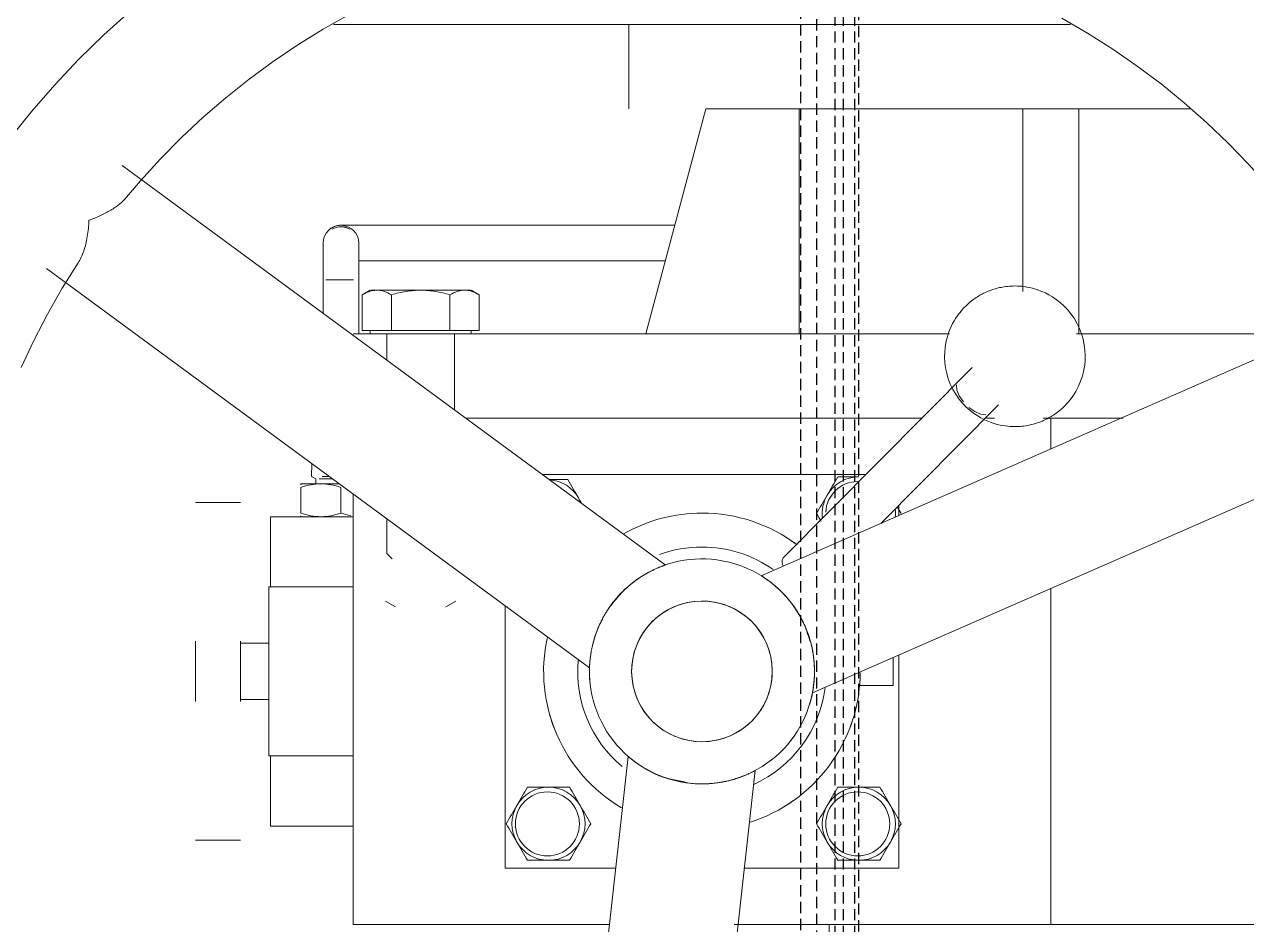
# Model space of a CAD drawing. Extents: x -76427 to 292734, y -42117 to 131250.
# Drawn here: x 9376.7 to 9594, y 12161.7 to 12321.7 of the extents above; entities that cross this region are included whole.
import ezdxf

# ---------------------------------------------------------------- set-up
doc = ezdxf.new("R2010")
doc.units = 0
doc.header["$LTSCALE"] = 10
doc.linetypes.add('XFM7Q10PV-200K$0$18P6-XFM7QB2-PV$0$HIDDEN', pattern=[0.3, 0.2, -0.1])
doc.layers.add('XFM7P10PV$0$G-IMPT', color=252, linetype='Continuous', lineweight=9)
doc.layers.add('XFM7P10PV$0$M-PIPE-PROCESS VACUUM', color=252, linetype='Continuous', lineweight=9)
doc.layers.add('XFM7Q10PV-200K$0$PV-EQ(FUTURE)', color=252, linetype='XFM7Q10PV-200K$0$18P6-XFM7QB2-PV$0$HIDDEN')

# ---------------------------------------------------------------- blocks, each defined once
blk = doc.blocks.new('XFM7Q10PV-200K$0$PV-主機 - Mega-V57-CUB_L40')
for p, q in [((-917.27, -1399.75), (917.23, -1399.75)), ((918.65, -1402.5), (-918.7, -1402.5)), ((-921.52, -1405.83), (921.48, -1405.83)), ((-921.52, -1407.33), (921.48, -1407.33)), ((-921.52, -1409.33), (921.48, -1409.33)), ((920.48, -1410), (465.48, -1410))]:
    blk.add_line(p, q)
blk = doc.blocks.new('XFM7Q10PV-200K')
at = {"layer": 'XFM7Q10PV-200K$0$PV-EQ(FUTURE)', "rotation": 90}
blk.add_blockref('XFM7Q10PV-200K$0$PV-主機 - Mega-V57-CUB_L40', (8115, 11470.02), dxfattribs=at)
blk = doc.blocks.new('XFM7P10PV$0$控制閥-200mm - 200A_dwg-789220-CUB_L40')
at = {"layer": 'XFM7P10PV$0$G-IMPT'}
for p, q in [((130770.15, -106689.33), (130639.17, -106689.33)), ((130691.67, -106704.33), (130691.67, -106689.33)), ((130694.67, -106744.33), (130705.34, -106704.33)), ((130705.34, -106704.33), (130721.95, -106704.33)), ((130721.77, -106704.33), (130716.14, -106704.33)), ((130716.14, -106704.33), (130721.77, -106704.33)), ((130721.77, -106704.33), (130716.14, -106704.33)), ((130716.14, -106704.33), (130721.77, -106704.33)), ((130721.77, -106704.33), (130727.4, -106704.33)), ((130727.4, -106704.33), (130721.77, -106704.33)), ((130721.77, -106704.33), (130727.4, -106704.33)), ((130727.4, -106704.33), (130721.77, -106704.33)), ((130731.1, -106704.33), (130721.95, -106704.33)), ((130721.95, -106704.33), (130721.95, -106744.33)), ((130721.95, -106704.33), (130761.67, -106704.33)), ((130721.95, -106744.33), (130721.95, -106704.33)), ((130766.67, -106704.33), (130731.08, -106704.33)), ((130761.67, -106704.33), (130761.67, -106736.79)), ((130771.67, -106704.33), (130761.67, -106704.33)), ((130761.67, -106736.79), (130761.67, -106704.33)), ((130791.64, -106704.33), (130766.67, -106704.33)), ((130771.67, -106744.33), (130771.67, -106704.33)), ((130771.67, -106704.33), (130790.6, -106704.33)), ((130771.67, -106704.33), (130771.67, -106744.33)), ((130601.64, -106714.4), (130698.14, -106785.42)), ((130647.01, -106725.03), (130699.82, -106725.03)), ((130698.12, -106731.38), (130647.01, -106731.38)), ((130684.67, -106803.72), (130588.18, -106732.71)), ((130637.33, -106740.72), (130637.33, -106734.71)), ((130637.81, -106734.71), (130640.51, -106734.71)), ((130640.51, -106734.71), (130638.26, -106734.71)), ((130638.26, -106734.71), (130640.51, -106734.71)), ((130640.51, -106734.71), (130638.44, -106734.71)), ((130640.51, -106734.71), (130642.75, -106734.71)), ((130642.57, -106734.71), (130640.51, -106734.71)), ((130640.51, -106734.71), (130642.75, -106734.71)), ((130642.57, -106734.71), (130640.51, -106734.71)), ((130643.68, -106734.71), (130643.68, -106744.33)), ((130644.28, -106737.38), (130645.67, -106736.57)), ((130644.28, -106737.38), (130645.67, -106736.57)), ((130644.28, -106737.38), (130644.28, -106743.73)), ((130644.28, -106737.38), (130644.28, -106743.73)), ((130646.67, -106736.57), (130645.81, -106736.57)), ((130645.81, -106736.57), (130646.67, -106736.57)), ((130646.67, -106736.57), (130645.81, -106736.57)), ((130645.81, -106736.57), (130646.67, -106736.57)), ((130654.48, -106736.57), (130646.62, -106736.57)), ((130646.62, -106736.57), (130654.48, -106736.57)), ((130654.48, -106736.57), (130646.62, -106736.57)), ((130646.62, -106736.57), (130654.48, -106736.57)), ((130646.88, -106736.57), (130654.67, -106736.57)), ((130654.67, -106736.57), (130646.88, -106736.57)), ((130646.88, -106736.57), (130654.67, -106736.57)), ((130654.67, -106736.57), (130646.88, -106736.57)), ((130649.47, -106737.38), (130649.47, -106743.73)), ((130649.47, -106743.73), (130649.47, -106737.41)), ((130649.47, -106743.73), (130649.47, -106737.41)), ((130649.47, -106737.41), (130649.47, -106743.73)), ((130662.46, -106736.57), (130654.67, -106736.57)), ((130654.67, -106736.57), (130662.46, -106736.57)), ((130662.46, -106736.57), (130654.67, -106736.57)), ((130654.67, -106736.57), (130662.46, -106736.57)), ((130659.87, -106737.38), (130659.87, -106743.73)), ((130659.87, -106737.44), (130659.87, -106743.73)), ((130659.87, -106737.44), (130659.87, -106743.73)), ((130659.87, -106737.44), (130659.87, -106743.73)), ((130662.46, -106736.57), (130663.53, -106736.57)), ((130663.53, -106736.57), (130662.46, -106736.57)), ((130662.46, -106736.57), (130663.53, -106736.57)), ((130663.53, -106736.57), (130662.46, -106736.57)), ((130663.67, -106736.57), (130665.06, -106737.38)), ((130663.67, -106736.57), (130665.06, -106737.38)), ((130665.06, -106737.38), (130665.06, -106743.73)), ((130665.06, -106737.38), (130665.06, -106743.73)), ((130715.2, -106787.32), (130824.95, -106739.26)), ((130748.69, -106744.33), (130642.67, -106744.33)), ((130646.88, -106743.73), (130644.28, -106743.73)), ((130646.73, -106743.73), (130644.28, -106743.73)), ((130645.67, -106744.33), (130645.67, -106743.73)), ((130645.67, -106744.33), (130645.67, -106743.73)), ((130654.67, -106743.73), (130646.88, -106743.73)), ((130646.88, -106743.73), (130654.67, -106743.73)), ((130649.47, -106743.73), (130646.88, -106743.73)), ((130654.67, -106743.73), (130646.88, -106743.73)), ((130646.88, -106743.73), (130654.67, -106743.73)), ((130649.47, -106743.73), (130646.88, -106743.73)), ((130654.67, -106744.33), (130646.88, -106744.33)), ((130646.88, -106744.33), (130654.67, -106744.33)), ((130654.67, -106744.33), (130646.88, -106744.33)), ((130646.88, -106744.33), (130654.67, -106744.33)), ((130648.67, -106749.06), (130648.67, -106744.33)), ((130654.67, -106743.73), (130649.47, -106743.73)), ((130654.67, -106743.73), (130649.47, -106743.73)), ((130654.67, -106744.33), (130649.47, -106744.33)), ((130649.47, -106744.33), (130654.67, -106744.33)), ((130654.67, -106744.33), (130649.47, -106744.33)), ((130649.47, -106744.33), (130654.67, -106744.33)), ((130654.67, -106743.73), (130662.46, -106743.73)), ((130662.46, -106743.73), (130654.67, -106743.73)), ((130659.87, -106743.73), (130654.67, -106743.73)), ((130654.67, -106743.73), (130662.46, -106743.73)), ((130662.46, -106743.73), (130654.67, -106743.73)), ((130659.87, -106743.73), (130654.67, -106743.73)), ((130654.67, -106744.33), (130659.87, -106744.33)), ((130659.87, -106744.33), (130654.67, -106744.33)), ((130654.67, -106744.33), (130659.87, -106744.33)), ((130659.87, -106744.33), (130654.67, -106744.33)), ((130662.46, -106743.73), (130659.87, -106743.73)), ((130662.46, -106743.73), (130659.87, -106743.73)), ((130660.67, -106744.33), (130660.67, -106757.89)), ((130665.06, -106743.73), (130662.46, -106743.73)), ((130665.06, -106743.73), (130662.46, -106743.73)), ((130663.67, -106743.73), (130663.67, -106744.33)), ((130663.67, -106743.73), (130663.67, -106744.33)), ((130721.95, -106744.33), (130694.67, -106744.33)), ((130721.95, -106744.33), (130748.34, -106744.33)), ((130748.34, -106744.33), (130721.95, -106744.33)), ((130771.23, -106744.33), (130813.87, -106744.33)), ((130813.89, -106744.33), (130771.23, -106744.33)), ((130780.52, -106744.33), (130771.28, -106744.33)), ((130771.31, -106744.33), (130780.41, -106744.33)), ((130771.67, -106744.33), (130811.39, -106744.33)), ((130811.39, -106744.33), (130771.67, -106744.33)), ((130719.22, -106784), (130752.67, -106750.31)), ((130757.35, -106756.95), (130736.43, -106778.02)), ((130662.64, -106759.33), (130743.72, -106759.33)), ((130743.72, -106759.33), (130662.64, -106759.33)), ((130698.01, -106759.33), (130662.67, -106759.33)), ((130743.72, -106759.33), (130698.01, -106759.33)), ((130756.2, -106759.33), (130755.25, -106759.33)), ((130755.25, -106759.33), (130756.2, -106759.33)), ((130755.71, -106759.33), (130756.67, -106759.33)), ((130756.67, -106759.33), (130755.71, -106759.33)), ((130756.67, -106759.33), (130755.71, -106759.33)), ((130766.67, -106759.33), (130765.34, -106759.33)), ((130765.34, -106759.33), (130766.67, -106759.33)), ((130765.41, -106759.33), (130779.53, -106759.33)), ((130765.41, -106759.33), (130779.53, -106759.33)), ((130765.43, -106759.33), (130766.67, -106759.33)), ((130766.67, -106759.33), (130765.43, -106759.33)), ((130769.84, -106759.33), (130765.43, -106759.33)), ((130769.84, -106759.33), (130765.43, -106759.33)), ((130766.67, -106759.33), (130765.43, -106759.33)), ((130766.67, -106759.33), (130779.54, -106759.33)), ((130779.54, -106759.33), (130766.67, -106759.33)), ((130766.67, -106759.33), (130766.67, -106764.78)), ((130766.67, -106759.33), (130779.27, -106759.33)), ((130779.27, -106759.33), (130766.67, -106759.33)), ((130779.21, -106759.33), (130766.67, -106759.33)), ((130766.67, -106759.33), (130779.21, -106759.33)), ((130766.67, -106764.78), (130766.67, -106759.33)), ((130766.67, -106759.33), (130779.26, -106759.33)), ((130779.27, -106759.33), (130766.67, -106759.33)), ((130779.5, -106759.33), (130769.84, -106759.33)), ((130779.5, -106759.33), (130769.84, -106759.33)), ((130834.07, -106760.07), (130724.34, -106808.12)), ((130635.27, -106769.67), (130635.34, -106767.4)), ((130636.01, -106770.1), (130635.27, -106769.67)), ((130636.01, -106770.99), (130636.01, -106770.1)), ((130637.58, -106770.1), (130636.61, -106770.1)), ((130636.61, -106770.1), (130638.97, -106770.1)), ((130637.14, -106769.67), (130638.41, -106769.67)), ((130676.24, -106769.33), (130733.79, -106769.33)), ((130733.79, -106769.33), (130676.24, -106769.33)), ((130636.93, -106770.99), (130633.36, -106770.99)), ((130633.36, -106770.99), (130636.93, -106770.99)), ((130633.36, -106776.19), (130633.36, -106771.63)), ((130640.06, -106770.99), (130636.67, -106770.99)), ((130640.22, -106770.99), (130636.93, -106770.99)), ((130640.51, -106776.19), (130640.51, -106771.63)), ((130642.67, -106772.79), (130642.67, -106849.33)), ((130614.67, -106774.33), (130622.67, -106774.33)), ((130739.67, -106774.76), (130739.67, -106776.61)), ((130739.67, -106776.61), (130739.67, -106774.76)), ((130628.01, -106789.33), (130628.01, -106776.83)), ((130628.01, -106776.83), (130642.67, -106776.83)), ((130636.93, -106776.83), (130633.79, -106776.83)), ((130633.79, -106776.83), (130636.93, -106776.83)), ((130634.16, -106776.83), (130637.33, -106776.83)), ((130642.72, -106776.83), (130634.16, -106776.83)), ((130637.54, -106776.83), (130634.58, -106776.83)), ((130634.58, -106776.83), (130642.72, -106776.83)), ((130636.93, -106776.83), (130642.71, -106776.83)), ((130648.67, -106783.37), (130648.67, -106777.2)), ((130649.63, -106784.33), (130648.67, -106783.37)), ((130627.67, -106789.33), (130642.67, -106789.33)), ((130627.67, -106819.33), (130627.67, -106789.33)), ((130627.67, -106789.33), (130627.67, -106798.99)), ((130642.67, -106789.33), (130642.67, -106819.33)), ((130642.67, -106798.9), (130642.67, -106789.33)), ((130766.67, -106789.56), (130766.67, -106849.33)), ((130766.67, -106834.33), (130766.67, -106789.56)), ((130650.17, -106792.88), (130648.42, -106791.83)), ((130659.17, -106792.88), (130660.92, -106791.83)), ((130669.67, -106839.33), (130669.67, -106792.65)), ((130669.67, -106792.65), (130669.67, -106839.33)), ((130614.67, -106809.68), (130614.67, -106798.98)), ((130614.67, -106798.98), (130614.67, -106809.68)), ((130622.67, -106798.98), (130622.67, -106809.68)), ((130622.67, -106809.68), (130622.67, -106798.98)), ((130622.67, -106799.33), (130627.67, -106799.33)), ((130622.67, -106799.33), (130622.67, -106803.44)), ((130622.67, -106805.22), (130622.67, -106799.41)), ((130622.67, -106803.44), (130622.67, -106809.25)), ((130627.67, -106801.52), (130627.67, -106804.33)), ((130738.67, -106801.83), (130738.67, -106806.83)), ((130738.67, -106806.83), (130738.67, -106802.01)), ((130739.67, -106801.4), (130739.67, -106839.33)), ((130739.67, -106839.33), (130739.67, -106801.4)), ((130622.67, -106809.33), (130622.67, -106805.22)), ((130724.39, -106807.85), (130724.6, -106805.77)), ((130724.54, -106806.48), (130724.39, -106807.85)), ((130738.67, -106806.83), (130732.7, -106806.83)), ((130627.67, -106809.33), (130622.67, -106809.33)), ((130627.67, -106808.11), (130627.67, -106809.33)), ((130627.67, -106809.68), (130627.67, -106819.33)), ((130642.67, -106819.33), (130642.67, -106809.76)), ((130642.67, -106819.33), (130627.67, -106819.33)), ((130628.01, -106831.83), (130628.01, -106819.33)), ((130678.3, -106938.52), (130691.56, -106819.44)), ((130714.14, -106821.94), (130700.89, -106941.03)), ((130642.67, -106831.83), (130628.01, -106831.83)), ((130642.72, -106831.83), (130634.16, -106831.83)), ((130634.16, -106831.83), (130642.72, -106831.83)), ((130622.67, -106834.33), (130614.67, -106834.33)), ((130689.36, -106839.33), (130669.67, -106839.33)), ((130669.67, -106839.33), (130689.36, -106839.33)), ((130739.67, -106839.33), (130712.1, -106839.33)), ((130712.1, -106839.33), (130739.67, -106839.33)), ((130688.25, -106849.33), (130642.67, -106849.33)), ((130727.29, -106849.33), (130710.37, -106849.33)), ((130710.37, -106849.33), (130727.29, -106849.33)), ((130766.67, -106849.33), (130711, -106849.33)), ((130728.59, -106849.33), (130714.94, -106849.33)), ((130728.59, -106849.33), (130714.94, -106849.33)), ((130714.94, -106849.33), (130728.59, -106849.33)), ((130714.94, -106849.33), (130728.59, -106849.33)), ((130721.77, -106849.33), (130716.57, -106849.33)), ((130716.57, -106849.33), (130721.77, -106849.33)), ((130721.77, -106849.33), (130716.57, -106849.33)), ((130716.57, -106849.33), (130721.77, -106849.33)), ((130721.77, -106849.33), (130726.96, -106849.33)), ((130726.96, -106849.33), (130721.77, -106849.33)), ((130721.77, -106849.33), (130726.96, -106849.33)), ((130726.96, -106849.33), (130721.77, -106849.33)), ((130806.05, -106849.33), (130727.29, -106849.33)), ((130727.29, -106849.33), (130758.87, -106849.33)), ((130727.29, -106862.33), (130727.29, -106849.33)), ((130785.43, -106849.33), (130747.9, -106849.33)), ((130747.9, -106849.33), (130758.81, -106849.33)), ((130750.77, -106849.33), (130752.73, -106849.33)), ((130755.48, -106849.33), (130752.73, -106849.33)), ((130752.73, -106849.33), (130755.38, -106849.33)), ((130780.52, -106849.33), (130756.27, -106849.33)), ((130756.56, -106849.33), (130758.64, -106849.33)), ((130766.67, -106849.33), (130829.35, -106849.33)), ((130774.47, -106849.33), (130806.05, -106849.33)), ((130774.53, -106849.33), (130785.43, -106849.33)), ((130829.35, -106849.33), (130774.55, -106849.33)), ((130774.66, -106849.33), (130780.41, -106849.33))]:
    blk.add_line(p, q, dxfattribs=at)
at = {"layer": 'XFM7P10PV$0$G-IMPT', "flags": 128}
for points in [[(130581.68, -106709.58), (130585.57, -106704.73), (130589.65, -106700.05), (130593.91, -106695.53), (130598.35, -106691.19), (130602.96, -106687.03), (130607.73, -106683.06), (130612.66, -106679.28), (130617.73, -106675.7), (130622.95, -106672.33), (130628.29, -106669.16), (130633.76, -106666.22), (130639.34, -106663.49), (130642.39, -106662.11)], [(130822.99, -106744.62), (130820.5, -106739.93), (130817.84, -106735.35), (130814.99, -106730.88), (130811.96, -106726.53), (130808.76, -106722.3), (130805.4, -106718.2), (130801.88, -106714.25), (130798.2, -106710.43), (130794.37, -106706.77), (130790.39, -106703.26), (130786.28, -106699.91), (130782.04, -106696.73), (130777.68, -106693.72), (130773.19, -106690.89), (130768.6, -106688.24)], [(130651.51, -106682.93), (130646.7, -106685.15), (130641.98, -106687.57), (130637.36, -106690.17), (130632.85, -106692.95), (130628.45, -106695.91), (130624.17, -106699.05), (130620.03, -106702.35), (130616.02, -106705.81), (130612.15, -106709.44), (130608.43, -106713.21), (130604.86, -106717.14), (130602.38, -106720.06)], [(130640.51, -106725.03), (130640.38, -106725.04), (130640.25, -106725.04), (130640.13, -106725.06), (130640, -106725.08), (130639.88, -106725.1), (130639.75, -106725.13), (130639.63, -106725.16), (130639.51, -106725.2), (130639.39, -106725.24), (130639.27, -106725.29), (130639.15, -106725.34), (130639.04, -106725.39), (130638.93, -106725.45), (130638.82, -106725.52), (130638.71, -106725.59), (130638.61, -106725.66), (130638.51, -106725.74)], [(130647.01, -106725.03), (130646.75, -106725.03), (130646.49, -106725.03), (130646.23, -106725.03), (130645.97, -106725.03), (130645.71, -106725.03), (130645.46, -106725.03), (130645.21, -106725.03), (130644.96, -106725.03), (130644.72, -106725.03), (130644.47, -106725.03), (130644.24, -106725.03), (130644, -106725.03), (130643.78, -106725.03), (130643.55, -106725.03), (130643.34, -106725.03), (130643.12, -106725.03), (130642.92, -106725.03), (130642.72, -106725.03), (130642.53, -106725.03), (130642.34, -106725.03), (130642.17, -106725.03), (130642, -106725.03), (130641.83, -106725.03), (130641.68, -106725.03), (130641.54, -106725.03), (130641.4, -106725.03), (130641.27, -106725.03), (130641.16, -106725.03), (130641.05, -106725.03), (130640.95, -106725.03), (130640.86, -106725.03), (130640.78, -106725.03), (130640.71, -106725.03), (130640.65, -106725.03), (130640.6, -106725.03), (130640.56, -106725.03), (130640.53, -106725.03), (130640.51, -106725.03), (130640.51, -106725.03)], [(130640.51, -106725.29), (130640.62, -106725.29), (130640.74, -106725.3), (130640.86, -106725.31), (130640.97, -106725.33), (130641.09, -106725.35), (130641.2, -106725.37), (130641.31, -106725.4), (130641.42, -106725.44), (130641.54, -106725.48), (130641.64, -106725.52), (130641.75, -106725.57), (130641.85, -106725.62), (130641.96, -106725.67), (130642.06, -106725.73)], [(130637.33, -106734.71), (130637.33, -106734.45), (130637.33, -106734.19), (130637.33, -106733.93), (130637.33, -106733.67), (130637.33, -106733.42), (130637.33, -106733.16), (130637.33, -106732.91), (130637.33, -106732.66), (130637.33, -106732.42), (130637.33, -106732.18), (130637.33, -106731.94), (130637.33, -106731.71), (130637.33, -106731.48), (130637.33, -106731.26), (130637.33, -106731.04), (130637.33, -106730.83), (130637.33, -106730.62), (130637.33, -106730.42), (130637.33, -106730.23), (130637.33, -106730.05), (130637.33, -106729.87), (130637.33, -106729.7), (130637.33, -106729.54), (130637.33, -106729.38), (130637.33, -106729.24), (130637.33, -106729.1), (130637.33, -106728.98), (130637.33, -106728.86), (130637.33, -106728.75), (130637.33, -106728.65), (130637.33, -106728.56), (130637.33, -106728.48), (130637.33, -106728.41), (130637.33, -106728.35), (130637.33, -106728.3), (130637.33, -106728.27), (130637.33, -106728.24), (130637.33, -106728.22), (130637.33, -106728.21)], [(130643.68, -106728.21), (130643.68, -106728.21), (130643.68, -106728.23), (130643.68, -106728.26), (130643.68, -106728.29), (130643.68, -106728.34), (130643.68, -106728.4), (130643.68, -106728.46), (130643.68, -106728.54), (130643.68, -106728.63), (130643.68, -106728.72), (130643.68, -106728.83), (130643.68, -106728.94), (130643.68, -106729.07), (130643.68, -106729.2), (130643.68, -106729.34), (130643.68, -106729.5), (130643.68, -106729.66), (130643.68, -106729.82), (130643.68, -106730), (130643.68, -106730.18), (130643.68, -106730.37), (130643.68, -106730.57), (130643.68, -106730.77), (130643.68, -106730.98), (130643.68, -106731.2), (130643.68, -106731.42), (130643.68, -106731.65), (130643.68, -106731.88), (130643.68, -106732.11), (130643.68, -106732.35), (130643.68, -106732.6), (130643.68, -106732.85), (130643.68, -106733.1), (130643.68, -106733.35), (130643.68, -106733.6), (130643.68, -106733.86), (130643.68, -106734.12), (130643.68, -106734.38), (130643.68, -106734.64), (130643.68, -106734.71)], [(130593.8, -106731.72), (130590.98, -106736.22), (130588.35, -106740.82), (130585.9, -106745.52), (130583.65, -106750.31)], [(130643.72, -106731.38), (130643.94, -106731.38), (130644.17, -106731.38), (130644.41, -106731.38), (130644.65, -106731.38), (130644.89, -106731.38), (130645.14, -106731.38), (130645.39, -106731.38), (130645.65, -106731.38), (130645.9, -106731.38), (130646.16, -106731.38), (130646.42, -106731.38), (130646.68, -106731.38), (130646.94, -106731.38), (130647.01, -106731.38)], [(130771.76, -106743.37), (130771.32, -106742.45), (130770.81, -106741.57), (130770.24, -106740.76), (130769.62, -106740.01), (130768.98, -106739.34), (130768.32, -106738.74), (130767.65, -106738.22), (130766.99, -106737.77), (130766.34, -106737.38), (130765.7, -106737.06), (130765.09, -106736.78), (130764.51, -106736.56), (130763.95, -106736.37), (130763.41, -106736.22), (130762.91, -106736.1), (130762.42, -106736.01), (130761.96, -106735.93), (130761.53, -106735.88), (130761.11, -106735.85), (130760.72, -106735.83), (130760.34, -106735.82), (130759.98, -106735.83), (130759.63, -106735.84), (130759.3, -106735.86), (130758.98, -106735.89), (130758.68, -106735.93), (130758.38, -106735.97), (130758.1, -106736.01), (130757.82, -106736.07), (130757.56, -106736.12), (130757.3, -106736.18), (130757.04, -106736.25), (130756.79, -106736.32), (130756.55, -106736.39), (130756.31, -106736.47), (130756.08, -106736.55), (130755.85, -106736.64), (130755.62, -106736.72), (130755.4, -106736.82), (130755.17, -106736.91), (130754.95, -106737.02), (130754.73, -106737.12), (130754.51, -106737.23), (130754.29, -106737.35), (130754.07, -106737.47), (130753.85, -106737.6), (130753.63, -106737.74), (130753.41, -106737.88), (130753.18, -106738.03), (130752.96, -106738.19), (130752.73, -106738.36), (130752.5, -106738.54), (130752.27, -106738.73), (130752.03, -106738.94), (130751.79, -106739.15), (130751.54, -106739.39), (130751.29, -106739.64), (130751.04, -106739.91), (130750.79, -106740.2), (130750.53, -106740.51), (130750.27, -106740.85), (130750, -106741.21), (130749.74, -106741.61), (130749.48, -106742.04), (130749.22, -106742.51), (130748.96, -106743.02), (130748.72, -106743.58), (130748.49, -106744.18), (130748.28, -106744.84), (130748.1, -106745.55), (130748.03, -106745.86)], [(130771.76, -106743.37), (130772.13, -106744.33), (130772.42, -106745.3), (130772.62, -106746.28), (130772.74, -106747.24), (130772.78, -106748.17), (130772.76, -106749.06), (130772.69, -106749.9), (130772.56, -106750.69), (130772.54, -106750.79)], [(130748.81, -106753.27), (130748.44, -106752.31), (130748.16, -106751.34), (130747.95, -106750.37), (130747.83, -106749.41), (130747.79, -106748.48), (130747.81, -106747.59), (130747.89, -106746.74), (130748.01, -106745.95), (130748.03, -106745.86)], [(130748.81, -106753.27), (130749.25, -106754.2), (130749.76, -106755.07), (130750.33, -106755.89), (130750.95, -106756.63), (130751.59, -106757.3), (130752.25, -106757.9), (130752.92, -106758.42), (130753.58, -106758.87), (130754.23, -106759.26), (130754.87, -106759.59), (130755.48, -106759.86), (130756.06, -106760.09), (130756.62, -106760.27), (130757.16, -106760.42), (130757.67, -106760.54), (130758.15, -106760.64), (130758.61, -106760.71), (130759.04, -106760.76), (130759.46, -106760.79), (130759.86, -106760.81), (130760.23, -106760.82), (130760.59, -106760.82), (130760.94, -106760.8), (130761.27, -106760.78), (130761.59, -106760.75), (130761.89, -106760.72), (130762.19, -106760.68), (130762.47, -106760.63), (130762.75, -106760.58), (130763.02, -106760.52), (130763.28, -106760.46), (130763.53, -106760.39), (130763.78, -106760.32), (130764.02, -106760.25), (130764.26, -106760.17), (130764.49, -106760.09), (130764.72, -106760.01), (130764.95, -106759.92), (130765.18, -106759.83), (130765.4, -106759.73), (130765.62, -106759.63), (130765.84, -106759.52), (130766.06, -106759.41), (130766.28, -106759.29), (130766.5, -106759.17), (130766.72, -106759.04), (130766.94, -106758.9), (130767.16, -106758.76), (130767.39, -106758.61), (130767.61, -106758.45), (130767.84, -106758.28), (130768.07, -106758.1), (130768.31, -106757.91), (130768.54, -106757.71), (130768.78, -106757.49), (130769.03, -106757.26), (130769.28, -106757.01), (130769.53, -106756.74), (130769.78, -106756.45), (130770.04, -106756.14), (130770.3, -106755.8), (130770.57, -106755.43), (130770.83, -106755.03), (130771.09, -106754.6), (130771.35, -106754.13), (130771.61, -106753.62), (130771.85, -106753.06), (130772.08, -106752.46), (130772.29, -106751.8), (130772.47, -106751.1), (130772.54, -106750.79)], [(130751.13, -106756.43), (130750.4, -106755.36), (130749.98, -106754.32), (130749.92, -106753.42)], [(130755.13, -106758.74), (130754.2, -106758.62), (130753.14, -106758.16), (130752.08, -106757.4)]]:
    blk.add_lwpolyline(points, dxfattribs=at)
at = {"layer": 'XFM7P10PV$0$G-IMPT'}
for centre, radius, start, end in [((130640.51, -106728.21), 3.18, 90, 180), ((130640.51, -106728.21), 3.17, 0, 90), ((130640.51, -106728.21), 2.92, 90, 122.0434), ((130640.51, -106728.21), 2.92, 57.9566, 90), ((130677.09, -106776.75), 6.5, 30, 85.2919), ((130732.35, -106776.29), 5.69, 90, 177.4675), ((130732.35, -106776.29), 5.69, 90, 177.4675), ((130732.55, -106776.25), 6.5, 90, 150), ((130732.55, -106776.25), 6.5, 150, 187.568), ((130704.67, -106804.33), 28.14, 90, 119.4978), ((130704.67, -106804.33), 28.14, 53.1063, 90), ((130732.55, -106776.25), 6.5, 354.0301, 6.7519), ((130704.67, -106804.33), 28.14, 54, 56.722), ((130704.67, -106804.33), 22.1, 90, 110), ((130704.67, -106804.33), 22.1, 55.0047, 90), ((130704.67, -106804.33), 20, 113.6483, 293.6483), ((130704.67, -106804.33), 20, 293.6483, 113.6483), ((130704.67, -106804.33), 12.5, 90, 270), ((130704.67, -106804.33), 12.5, 102.2599, 123.8719), ((130704.67, -106804.33), 12.5, 102.2599, 123.8719), ((130704.67, -106804.33), 12.5, 293.6483, 113.6483), ((130704.67, -106804.33), 12.5, 270, 90), ((130704.67, -106804.33), 12.5, 57.2599, 78.8719), ((130704.67, -106804.33), 12.5, 57.2599, 78.8719), ((130704.67, -106804.33), 12.5, 57.2599, 78.8719), ((130704.67, -106804.33), 12.5, 113.6483, 293.6483), ((130704.67, -106804.33), 28.14, 167.5462, 239.4703), ((130704.67, -106804.33), 12.5, 147.2599, 155.5491), ((130704.67, -106804.33), 12.5, 13.9477, 33.8719), ((130704.67, -106804.33), 12.5, 13.9477, 33.8719), ((130704.67, -106804.33), 12.5, 13.9477, 33.8719), ((130704.67, -106804.33), 22.1, 175.0375, 230), ((130704.67, -106804.33), 28.14, 287.3546, 359.4682), ((130704.67, -106804.33), 12.5, 193.9478, 213.8719), ((130704.67, -106804.33), 22.1, 294.6429, 352.5194), ((130704.67, -106804.33), 12.5, 327.2599, 335.5491), ((130704.67, -106804.33), 12.5, 327.2599, 335.5491), ((130704.67, -106804.33), 12.5, 327.2599, 335.5491), ((130704.67, -106804.33), 28.14, 195.5158, 201.0818), ((130704.67, -106804.33), 28.14, 338.9179, 344.4831), ((130704.67, -106804.33), 12.5, 237.2599, 258.8719), ((130704.67, -106804.33), 12.5, 237.2599, 258.8719), ((130704.67, -106804.33), 12.5, 282.2599, 303.8719), ((130704.67, -106804.33), 12.5, 282.2599, 303.8719), ((130704.67, -106804.33), 12.5, 282.2599, 303.8719), ((130677.39, -106831.41), 6.5, 90, 150), ((130677.39, -106831.41), 6.5, 30, 90), ((130732.55, -106831.41), 6.5, 90, 150), ((130732.55, -106831.41), 6.5, 30, 90), ((130677.2, -106831.44), 5.69, 90, 270), ((130677.2, -106831.44), 5.69, 90, 270), ((130677.2, -106831.44), 5.69, 270, 90), ((130677.2, -106831.44), 5.69, 270, 90), ((130704.67, -106804.33), 28.14, 234, 236.722), ((130704.67, -106804.33), 28.14, 303.2794, 306), ((130732.35, -106831.44), 5.69, 90, 270), ((130732.35, -106831.44), 5.69, 90, 270), ((130732.35, -106831.44), 5.69, 270, 90), ((130732.35, -106831.44), 5.69, 270, 90), ((130677.39, -106831.41), 6.5, 150, 210), ((130677.39, -106831.41), 6.5, 330, 30), ((130732.55, -106831.41), 6.5, 150, 210), ((130732.55, -106831.41), 6.5, 330, 30), ((130677.39, -106831.41), 6.5, 210, 270), ((130677.39, -106831.41), 6.5, 270, 330), ((130732.55, -106831.41), 6.5, 210, 270), ((130732.55, -106831.41), 6.5, 270, 330)]:
    blk.add_arc(centre, radius, start, end, dxfattribs=at)
for points in [[(130602.38, -106720.06), (130602.03, -106720.48), (130601.2, -106721.29), (130599.63, -106722.37), (130597.8, -106723.33), (130596.43, -106723.89), (130595.71, -106724.14)], [(130644.28, -106737.38), (130644.71, -106737.12), (130645.57, -106736.72), (130646.44, -106736.58), (130646.88, -106736.57)], [(130646.88, -106736.57), (130647.32, -106736.58), (130648.19, -106736.73), (130649.05, -106737.12), (130649.47, -106737.38)], [(130649.47, -106737.38), (130650.33, -106737.12), (130652.06, -106736.72), (130653.8, -106736.58), (130654.67, -106736.57)], [(130654.67, -106736.57), (130653.79, -106736.58), (130652.91, -106736.65), (130652.04, -106736.79)], [(130654.67, -106736.57), (130653.79, -106736.58), (130652.91, -106736.65), (130652.04, -106736.79)], [(130652.06, -106736.79), (130652.93, -106736.65), (130653.8, -106736.58), (130654.67, -106736.57)], [(130654.67, -106736.57), (130655.55, -106736.58), (130657.3, -106736.73), (130659.02, -106737.12), (130659.87, -106737.38)], [(130657.28, -106736.79), (130656.41, -106736.65), (130655.54, -106736.58), (130654.67, -106736.57)], [(130654.67, -106736.57), (130655.55, -106736.58), (130656.43, -106736.65), (130657.3, -106736.79)], [(130657.28, -106736.79), (130656.41, -106736.65), (130655.54, -106736.58), (130654.67, -106736.57)], [(130659.87, -106737.38), (130660.3, -106737.12), (130661.16, -106736.72), (130662.03, -106736.58), (130662.46, -106736.57)], [(130662.46, -106736.57), (130662.07, -106736.58), (130661.68, -106736.64), (130661.3, -106736.75)], [(130661.3, -106736.75), (130661.68, -106736.64), (130662.07, -106736.58), (130662.46, -106736.57)], [(130662.46, -106736.57), (130662.07, -106736.58), (130661.68, -106736.64), (130661.3, -106736.75)], [(130662.46, -106736.57), (130662.91, -106736.58), (130663.78, -106736.73), (130664.64, -106737.12), (130665.06, -106737.38)], [(130665.06, -106737.38), (130664.63, -106737.12), (130663.77, -106736.72), (130662.9, -106736.58), (130662.46, -106736.57)], [(130662.46, -106736.57), (130662.91, -106736.58), (130663.78, -106736.73), (130664.64, -106737.12), (130665.06, -106737.38)], [(130665.06, -106737.38), (130664.63, -106737.12), (130663.77, -106736.72), (130662.9, -106736.58), (130662.46, -106736.57)], [(130682.72, -106773.5), (130682.4, -106772.95), (130681.77, -106771.86), (130681.15, -106770.78), (130680.85, -106770.25)], [(130728.79, -106769.75), (130728.48, -106770.29), (130727.86, -106771.37), (130727.23, -106772.46), (130726.92, -106773)], [(130732.55, -106769.75), (130731.91, -106769.75), (130730.64, -106769.75), (130729.41, -106769.75), (130728.79, -106769.75)], [(130633.36, -106771.63), (130633.95, -106771.42), (130635.14, -106771.11), (130636.34, -106771), (130636.93, -106770.99)], [(130633.36, -106771.16), (130633.36, -106771.05), (130633.36, -106771), (130633.36, -106770.99)], [(130633.36, -106770.99), (130633.36, -106771), (130633.36, -106771.06), (130633.36, -106771.16)], [(130636.93, -106770.99), (130636.33, -106771), (130635.12, -106771.11), (130633.95, -106771.42), (130633.36, -106771.63)], [(130636.93, -106770.99), (130637.54, -106771), (130638.75, -106771.11), (130639.92, -106771.42), (130640.51, -106771.63)], [(130726.92, -106773), (130726.6, -106773.56), (130725.97, -106774.65), (130725.35, -106775.72), (130725.04, -106776.25)], [(130683.32, -106774.54), (130683.12, -106774.2), (130682.92, -106773.85), (130682.72, -106773.5)], [(130740.05, -106776.25), (130739.82, -106775.86), (130739.6, -106775.46), (130739.37, -106775.07)], [(130636.93, -106776.83), (130636.33, -106776.82), (130635.12, -106776.71), (130633.95, -106776.4), (130633.36, -106776.19)], [(130633.36, -106776.19), (130633.95, -106776.4), (130635.14, -106776.71), (130636.34, -106776.83), (130636.93, -106776.83)], [(130633.36, -106776.83), (130633.36, -106776.82), (130633.36, -106776.77), (130633.36, -106776.66)], [(130633.36, -106776.66), (130633.36, -106776.77), (130633.36, -106776.83), (130633.36, -106776.83)], [(130640.51, -106776.19), (130639.91, -106776.4), (130638.73, -106776.71), (130637.53, -106776.83), (130636.93, -106776.83)], [(130642.27, -106776.66), (130641.68, -106776.55), (130641.09, -106776.4), (130640.51, -106776.19)], [(130725.04, -106776.25), (130725.31, -106776.73), (130725.59, -106777.2), (130725.86, -106777.68)], [(130695.57, -106786.52), (130695.97, -106786.31), (130696.33, -106786.15), (130696.65, -106786.01)], [(130694.22, -106787.28), (130694.62, -106787.03), (130695, -106786.82), (130695.35, -106786.63)], [(130686.32, -106796.38), (130686.03, -106797.04), (130685.79, -106797.69), (130685.6, -106798.31)], [(130722.99, -106796.31), (130723.38, -106797.21), (130723.71, -106798.14), (130723.96, -106799.06)], [(130685.54, -106798.48), (130685.37, -106799.04), (130685.24, -106799.56), (130685.13, -106800.06)], [(130684.97, -106800.9), (130684.91, -106801.2), (130684.87, -106801.51), (130684.83, -106801.84)], [(130724.11, -106799.62), (130724.28, -106800.35), (130724.41, -106801.07), (130724.5, -106801.76)], [(130684.79, -106806.48), (130684.79, -106806.48), (130684.75, -106806.22), (130684.67, -106805.12), (130684.66, -106804.07), (130684.69, -106803.5)], [(130724.66, -106805.03), (130724.65, -106805.33), (130724.61, -106805.95), (130724.55, -106806.57), (130724.51, -106806.88)], [(130732.7, -106806.83), (130732.7, -106806.83), (130732.7, -106806.8), (130732.71, -106806.69), (130732.72, -106806.51), (130732.74, -106806.26), (130732.76, -106805.95), (130732.78, -106805.59), (130732.79, -106805.19), (130732.8, -106804.91), (130732.8, -106804.77)], [(130724.37, -106807.76), (130724.32, -106808.04), (130724.22, -106808.58), (130724.06, -106809.25), (130723.92, -106809.76), (130723.83, -106810.08), (130723.81, -106810.15), (130723.81, -106810.15)], [(130711.59, -106823.1), (130712.01, -106822.94), (130712.38, -106822.79), (130712.69, -106822.65)], [(130673.64, -106824.91), (130673.33, -106825.45), (130672.7, -106826.53), (130672.08, -106827.61), (130671.76, -106828.16)], [(130677.39, -106824.91), (130676.75, -106824.91), (130675.49, -106824.91), (130674.25, -106824.91), (130673.64, -106824.91)], [(130681.15, -106824.91), (130680.52, -106824.91), (130679.28, -106824.91), (130678.02, -106824.91), (130677.39, -106824.91)], [(130683.02, -106828.16), (130682.7, -106827.61), (130682.07, -106826.51), (130681.45, -106825.44), (130681.15, -106824.91)], [(130728.79, -106824.91), (130728.48, -106825.45), (130727.86, -106826.53), (130727.23, -106827.61), (130726.92, -106828.16)], [(130732.55, -106824.91), (130731.91, -106824.91), (130730.64, -106824.91), (130729.41, -106824.91), (130728.79, -106824.91)], [(130736.3, -106824.91), (130735.68, -106824.91), (130734.43, -106824.91), (130733.18, -106824.91), (130732.55, -106824.91)], [(130738.18, -106828.16), (130737.86, -106827.61), (130737.22, -106826.51), (130736.61, -106825.44), (130736.3, -106824.91)], [(130671.76, -106828.16), (130671.44, -106828.71), (130670.81, -106829.81), (130670.19, -106830.88), (130669.89, -106831.41)], [(130684.9, -106831.41), (130684.59, -106830.87), (130683.96, -106829.79), (130683.34, -106828.7), (130683.02, -106828.16)], [(130726.92, -106828.16), (130726.6, -106828.71), (130725.97, -106829.81), (130725.35, -106830.88), (130725.04, -106831.41)], [(130740.05, -106831.41), (130739.74, -106830.87), (130739.12, -106829.79), (130738.49, -106828.7), (130738.18, -106828.16)], [(130669.89, -106831.41), (130670.2, -106831.95), (130670.82, -106833.03), (130671.45, -106834.11), (130671.76, -106834.66)], [(130683.02, -106834.66), (130683.34, -106834.11), (130683.97, -106833.01), (130684.59, -106831.94), (130684.9, -106831.41)], [(130725.04, -106831.41), (130725.35, -106831.95), (130725.98, -106833.03), (130726.6, -106834.11), (130726.92, -106834.66)], [(130738.18, -106834.66), (130738.5, -106834.11), (130739.13, -106833.01), (130739.75, -106831.94), (130740.05, -106831.41)], [(130671.76, -106834.66), (130672.08, -106835.21), (130672.71, -106836.31), (130673.33, -106837.38), (130673.64, -106837.91)], [(130681.15, -106837.91), (130681.46, -106837.37), (130682.08, -106836.29), (130682.71, -106835.2), (130683.02, -106834.66)], [(130726.92, -106834.66), (130727.24, -106835.21), (130727.87, -106836.31), (130728.49, -106837.38), (130728.79, -106837.91)], [(130736.3, -106837.91), (130736.61, -106837.37), (130737.23, -106836.29), (130737.86, -106835.2), (130738.18, -106834.66)], [(130673.64, -106837.91), (130674.26, -106837.91), (130675.51, -106837.91), (130676.76, -106837.91), (130677.39, -106837.91)], [(130677.39, -106837.91), (130678.03, -106837.91), (130679.3, -106837.91), (130680.53, -106837.91), (130681.15, -106837.91)], [(130728.79, -106837.91), (130729.42, -106837.91), (130730.66, -106837.91), (130731.92, -106837.91), (130732.55, -106837.91)], [(130732.55, -106837.91), (130733.19, -106837.91), (130734.45, -106837.91), (130735.69, -106837.91), (130736.3, -106837.91)]]:
    blk.add_open_spline(points, degree=3, dxfattribs=at)
for points, knots in [([(130595.71, -106724.14), (130595.68, -106725.15), (130595.52, -106726.61), (130595.17, -106728.39), (130594.69, -106730.04), (130594.18, -106731.11), (130593.8, -106731.72)], [-1, -1, -1, -1, -0.666667, -0.5, -0.333333, 0, 0, 0, 0]), ([(130646.73, -106736.58), (130646.34, -106736.6), (130645.51, -106736.75), (130644.7, -106737.12), (130644.28, -106737.38)], [0.0542746, 0.0542746, 0.0542746, 0.0542746, 0.5, 1, 1, 1, 1]), ([(130646.73, -106736.58), (130646.34, -106736.6), (130645.51, -106736.75), (130644.7, -106737.12), (130644.28, -106737.38)], [0.0542746, 0.0542746, 0.0542746, 0.0542746, 0.5, 1, 1, 1, 1]), ([(130644.28, -106737.38), (130644.71, -106737.12), (130645.52, -106736.74), (130646.35, -106736.6), (130646.73, -106736.58)], [0, 0, 0, 0, 0.5, 0.9453056, 0.9453056, 0.9453056, 0.9453056]), ([(130680.85, -106770.25), (130680.22, -106770.25), (130679.11, -106770.25), (130677.99, -106770.25), (130677.49, -106770.25)], [0, 0, 0, 0, 0.5, 0.894332, 0.894332, 0.894332, 0.894332]), ([(130696.65, -106786.01), (130696.48, -106786.08), (130696.14, -106786.23), (130695.66, -106786.48), (130695.24, -106786.7), (130694.91, -106786.87), (130694.56, -106787.07), (130694.2, -106787.29), (130693.83, -106787.53), (130693.43, -106787.78), (130693.08, -106788.02), (130692.8, -106788.22), (130692.59, -106788.39), (130692.37, -106788.57), (130692.06, -106788.81), (130691.66, -106789.13), (130691.25, -106789.48), (130690.92, -106789.79), (130690.67, -106790.04), (130690.43, -106790.31), (130690.09, -106790.68), (130689.49, -106791.37), (130688.94, -106792.02), (130688.56, -106792.48)], [0, 0, 0, 0, 0.1, 0.2, 0.25, 0.3, 0.35, 0.4, 0.45, 0.5, 0.55, 0.575, 0.6, 0.625, 0.65, 0.7, 0.75, 0.775, 0.8, 0.825, 0.85, 0.9, 1, 1, 1, 1]), ([(130698.14, -106785.42), (130698.15, -106785.42), (130698.14, -106785.43), (130698.08, -106785.46), (130697.97, -106785.49), (130697.82, -106785.54), (130697.59, -106785.63), (130697.23, -106785.78), (130696.85, -106785.93), (130696.65, -106786.01)], [0.4375, 0.4375, 0.4375, 0.4375, 0.5, 0.5625, 0.625, 0.6875, 0.75, 0.875, 1, 1, 1, 1]), ([(130696.65, -106786.01), (130696.94, -106785.87), (130697.31, -106785.71), (130697.69, -106785.58), (130697.83, -106785.53), (130697.89, -106785.51)], [0, 0, 0, 0, 0.125, 0.1875, 0.25, 0.25, 0.25, 0.25]), ([(130719.22, -106784), (130719.05, -106784.18), (130718.9, -106784.5), (130718.92, -106785.05), (130718.99, -106785.36), (130719.04, -106785.51)], [0, 0, 0, 0, 0.1111111, 0.1666667, 0.2222222, 0.2222222, 0.2222222, 0.2222222]), ([(130692.59, -106788.39), (130692.68, -106788.32), (130693.07, -106788.04), (130693.45, -106787.77), (130693.74, -106787.58)], [0.4709368, 0.4709368, 0.4709368, 0.4709368, 0.5, 0.6, 0.6, 0.6, 0.6]), ([(130715.19, -106787.33), (130715.2, -106787.33), (130715.2, -106787.33), (130715.25, -106787.36), (130715.35, -106787.42), (130715.52, -106787.53), (130715.72, -106787.66), (130715.96, -106787.82), (130716.33, -106788.08), (130716.78, -106788.41), (130717.28, -106788.8), (130717.67, -106789.13), (130718.03, -106789.45), (130718.3, -106789.69), (130718.45, -106789.84), (130718.57, -106789.95), (130718.69, -106790.07), (130718.85, -106790.23), (130719.14, -106790.52), (130719.55, -106790.97), (130720, -106791.48), (130720.37, -106791.93), (130720.65, -106792.31), (130720.95, -106792.71), (130721.35, -106793.28), (130721.85, -106794.06), (130722.44, -106795.12), (130722.81, -106795.9), (130722.99, -106796.31)], [0.4444444, 0.4444444, 0.4444444, 0.4444444, 0.4583333, 0.4722222, 0.5, 0.5277778, 0.5555556, 0.5833333, 0.6111111, 0.6666667, 0.6944444, 0.7222222, 0.75, 0.7638889, 0.7708333, 0.7777778, 0.7847222, 0.7916667, 0.8055556, 0.8333333, 0.8611111, 0.875, 0.8888889, 0.9027778, 0.9166667, 0.9444444, 0.9722222, 1, 1, 1, 1]), ([(130716.77, -106788.41), (130716.66, -106788.32), (130716.38, -106788.12), (130716.07, -106787.9), (130715.83, -106787.73), (130715.72, -106787.66), (130715.67, -106787.63)], [0.25980995, 0.25980995, 0.25980995, 0.25980995, 0.27777778, 0.30555556, 0.31944444, 0.33333333, 0.33333333, 0.33333333, 0.33333333]), ([(130720.41, -106791.99), (130719.93, -106791.38), (130719.18, -106790.53), (130718.27, -106789.66), (130717.89, -106789.32), (130717.74, -106789.19)], [0.1111111, 0.1111111, 0.1111111, 0.1111111, 0.1666667, 0.1944444, 0.213665, 0.213665, 0.213665, 0.213665]), ([(130684.68, -106803.72), (130684.68, -106803.72), (130684.68, -106803.7), (130684.69, -106803.53), (130684.7, -106803.17), (130684.73, -106802.7), (130684.79, -106802.08), (130684.87, -106801.49), (130684.96, -106800.95), (130685.03, -106800.52), (130685.13, -106800.06), (130685.24, -106799.57), (130685.36, -106799.14), (130685.46, -106798.76), (130685.55, -106798.47), (130685.64, -106798.17), (130685.78, -106797.77), (130685.97, -106797.23), (130686.19, -106796.67), (130686.4, -106796.19), (130686.57, -106795.81), (130686.76, -106795.43), (130687.03, -106794.9), (130687.56, -106793.94), (130688.13, -106793.07), (130688.56, -106792.48)], [0.10264, 0.10264, 0.10264, 0.10264, 0.1428571, 0.2142857, 0.2857143, 0.3571429, 0.4285714, 0.5, 0.5357143, 0.5714286, 0.6071429, 0.6428571, 0.6785714, 0.6964286, 0.7142857, 0.7321429, 0.75, 0.7857143, 0.8214286, 0.8392857, 0.8571429, 0.875, 0.8928571, 0.9285714, 1, 1, 1, 1]), ([(130722.99, -106796.31), (130722.62, -106795.47), (130722.01, -106794.3), (130721.18, -106793.02), (130720.78, -106792.48), (130720.62, -106792.26)], [0, 0, 0, 0, 0.0555556, 0.0833333, 0.1027379, 0.1027379, 0.1027379, 0.1027379]), ([(130724.34, -106808.12), (130724.33, -106808.11), (130724.34, -106808.06), (130724.37, -106807.92), (130724.39, -106807.79), (130724.41, -106807.63), (130724.44, -106807.44), (130724.47, -106807.23), (130724.5, -106807), (130724.53, -106806.74), (130724.56, -106806.45), (130724.59, -106806.15), (130724.62, -106805.82), (130724.64, -106805.46), (130724.66, -106805.08), (130724.67, -106804.75), (130724.67, -106804.47), (130724.67, -106804.25), (130724.66, -106804.02), (130724.66, -106803.71), (130724.65, -106803.31), (130724.63, -106802.87), (130724.6, -106802.56), (130724.58, -106802.37), (130724.56, -106802.23), (130724.54, -106802.08), (130724.51, -106801.89), (130724.47, -106801.53), (130724.41, -106801), (130724.31, -106800.44), (130724.2, -106799.97), (130724.11, -106799.61), (130723.99, -106799.24), (130723.83, -106798.72), (130723.51, -106797.79), (130723.2, -106796.92), (130722.99, -106796.31)], [0.125, 0.125, 0.125, 0.125, 0.1875, 0.21875, 0.25, 0.28125, 0.3125, 0.34375, 0.375, 0.40625, 0.4375, 0.46875, 0.5, 0.53125, 0.5625, 0.59375, 0.609375, 0.625, 0.640625, 0.65625, 0.6875, 0.71875, 0.734375, 0.7421875, 0.75, 0.7578125, 0.765625, 0.78125, 0.8125, 0.84375, 0.859375, 0.875, 0.890625, 0.90625, 0.9375, 1, 1, 1, 1]), ([(130684.73, -106802.82), (130684.7, -106803.15), (130684.67, -106803.88), (130684.67, -106804.91), (130684.72, -106805.78), (130684.77, -106806.35), (130684.79, -106806.48), (130684.79, -106806.48)], [0.3333333, 0.3333333, 0.3333333, 0.3333333, 0.4444444, 0.5833333, 0.7222222, 0.8611111, 1, 1, 1, 1]), ([(130732.8, -106804.71), (130732.8, -106804.8), (130732.8, -106805.07), (130732.78, -106805.5), (130732.76, -106805.95), (130732.74, -106806.33), (130732.71, -106806.71), (130732.7, -106806.83), (130732.7, -106806.83)], [0.5486111, 0.5486111, 0.5486111, 0.5486111, 0.5833333, 0.6527778, 0.7222222, 0.7916667, 0.8611111, 1, 1, 1, 1]), ([(130723.81, -106810.15), (130723.8, -106810.15), (130723.82, -106810.08), (130723.91, -106809.83), (130723.99, -106809.54), (130724.09, -106809.19), (130724.23, -106808.65), (130724.34, -106808.13), (130724.39, -106807.85)], [0, 0, 0, 0, 0.2, 0.4, 0.5, 0.6, 0.8, 1, 1, 1, 1]), ([(130691.56, -106819.44), (130691.57, -106819.44), (130691.58, -106819.44), (130691.62, -106819.48), (130691.7, -106819.56), (130691.82, -106819.67), (130691.94, -106819.77), (130692.04, -106819.84), (130692.16, -106819.93), (130692.32, -106820.05), (130692.54, -106820.23), (130692.79, -106820.43), (130693.02, -106820.6), (130693.2, -106820.72), (130693.4, -106820.85), (130693.67, -106821.03), (130694.03, -106821.28), (130694.43, -106821.53), (130694.74, -106821.71), (130694.93, -106821.81), (130695.07, -106821.88), (130695.22, -106821.95), (130695.42, -106822.06), (130695.78, -106822.25), (130696.33, -106822.55), (130696.94, -106822.84), (130697.49, -106823.04), (130697.87, -106823.15), (130698.18, -106823.23), (130698.5, -106823.31), (130699.09, -106823.45), (130700, -106823.65), (130701.18, -106823.91), (130702.02, -106824.1), (130702.46, -106824.21)], [0.4444444, 0.4444444, 0.4444444, 0.4444444, 0.4583333, 0.4722222, 0.5, 0.5277778, 0.5416667, 0.5555556, 0.5694444, 0.5833333, 0.6111111, 0.6388889, 0.6527778, 0.6666667, 0.6805556, 0.6944444, 0.7222222, 0.75, 0.7638889, 0.7708333, 0.7777778, 0.7847222, 0.7916667, 0.8055556, 0.8333333, 0.8611111, 0.875, 0.8888889, 0.8958333, 0.9027778, 0.9166667, 0.9444444, 0.9722222, 1, 1, 1, 1]), ([(130693.01, -106820.59), (130692.9, -106820.52), (130692.64, -106820.33), (130692.36, -106820.11), (130692.13, -106819.92), (130692.04, -106819.84), (130691.99, -106819.8)], [0.26199068, 0.26199068, 0.26199068, 0.26199068, 0.27777778, 0.30555556, 0.31944444, 0.33333333, 0.33333333, 0.33333333, 0.33333333]), ([(130697.57, -106823.03), (130697.2, -106822.89), (130696.49, -106822.6), (130695.27, -106822.01), (130694.52, -106821.57), (130694.1, -106821.31)], [0.1111111, 0.1111111, 0.1111111, 0.1111111, 0.1388889, 0.1666667, 0.2136875, 0.2136875, 0.2136875, 0.2136875]), ([(130712.69, -106822.65), (130712.37, -106822.79), (130711.8, -106823.03), (130711.01, -106823.3), (130710.5, -106823.46), (130710.03, -106823.6), (130709.45, -106823.76), (130708.85, -106823.89), (130708.4, -106823.98), (130708.12, -106824.03), (130707.7, -106824.1), (130707.03, -106824.2), (130706.29, -106824.27), (130705.77, -106824.3), (130705.41, -106824.32), (130704.75, -106824.34), (130703.76, -106824.32), (130702.9, -106824.26), (130702.46, -106824.21)], [0, 0, 0, 0, 0.2, 0.3, 0.35, 0.4, 0.475, 0.55, 0.5875, 0.60625, 0.625, 0.7, 0.775, 0.79375, 0.8125, 0.85, 0.925, 1, 1, 1, 1]), ([(130714.13, -106821.95), (130714.14, -106821.94), (130714.15, -106821.94), (130714.1, -106821.97), (130714.03, -106822.01), (130713.95, -106822.05), (130713.64, -106822.21), (130713.18, -106822.44), (130712.69, -106822.65)], [0.4, 0.4, 0.4, 0.4, 0.475, 0.55, 0.5875, 0.625, 0.7, 1, 1, 1, 1]), ([(130712.69, -106822.65), (130712.93, -106822.55), (130713.24, -106822.41), (130713.56, -106822.25), (130713.69, -106822.18), (130713.75, -106822.15)], [0, 0, 0, 0, 0.1, 0.15, 0.2, 0.2, 0.2, 0.2]), ([(130702.46, -106824.21), (130701.59, -106824.1), (130700.01, -106823.8), (130698.55, -106823.37), (130697.91, -106823.15)], [0, 0, 0, 0, 0.0555556, 0.1025133, 0.1025133, 0.1025133, 0.1025133]), ([(130708.23, -106824.01), (130708.51, -106823.96), (130708.97, -106823.87), (130709.4, -106823.76), (130709.57, -106823.72)], [0.4732682, 0.4732682, 0.4732682, 0.4732682, 0.55, 0.6, 0.6, 0.6, 0.6]), ([(130710.14, -106823.57), (130710.27, -106823.53), (130710.7, -106823.41), (130711.09, -106823.27), (130711.35, -106823.18)], [0.6586808, 0.6586808, 0.6586808, 0.6586808, 0.7, 0.8, 0.8, 0.8, 0.8])]:
    blk.add_open_spline(points, degree=3, knots=knots, dxfattribs=at)
blk = doc.blocks.new('XFM7P10PV$0$控制閥-200mm - 200mm-1629183-CUB_L40')
at = {"color": 0}
blk.add_blockref('XFM7P10PV$0$控制閥-200mm - 200A_dwg-789220-CUB_L40', (0, 0), dxfattribs=at)
blk = doc.blocks.new('XFM7P10PV')
at = {"layer": 'XFM7P10PV$0$M-PIPE-PROCESS VACUUM'}
blk.add_blockref('XFM7P10PV$0$控制閥-200mm - 200mm-1629183-CUB_L40', (-121207.5, 119011.07, 0), dxfattribs=at)

msp = doc.modelspace()

# ---------------------------------------------------------------- block references
for name in ['XFM7Q10PV-200K', 'XFM7P10PV']:
    msp.add_blockref(name, (0, 0))

doc.saveas('drawing.dxf')
